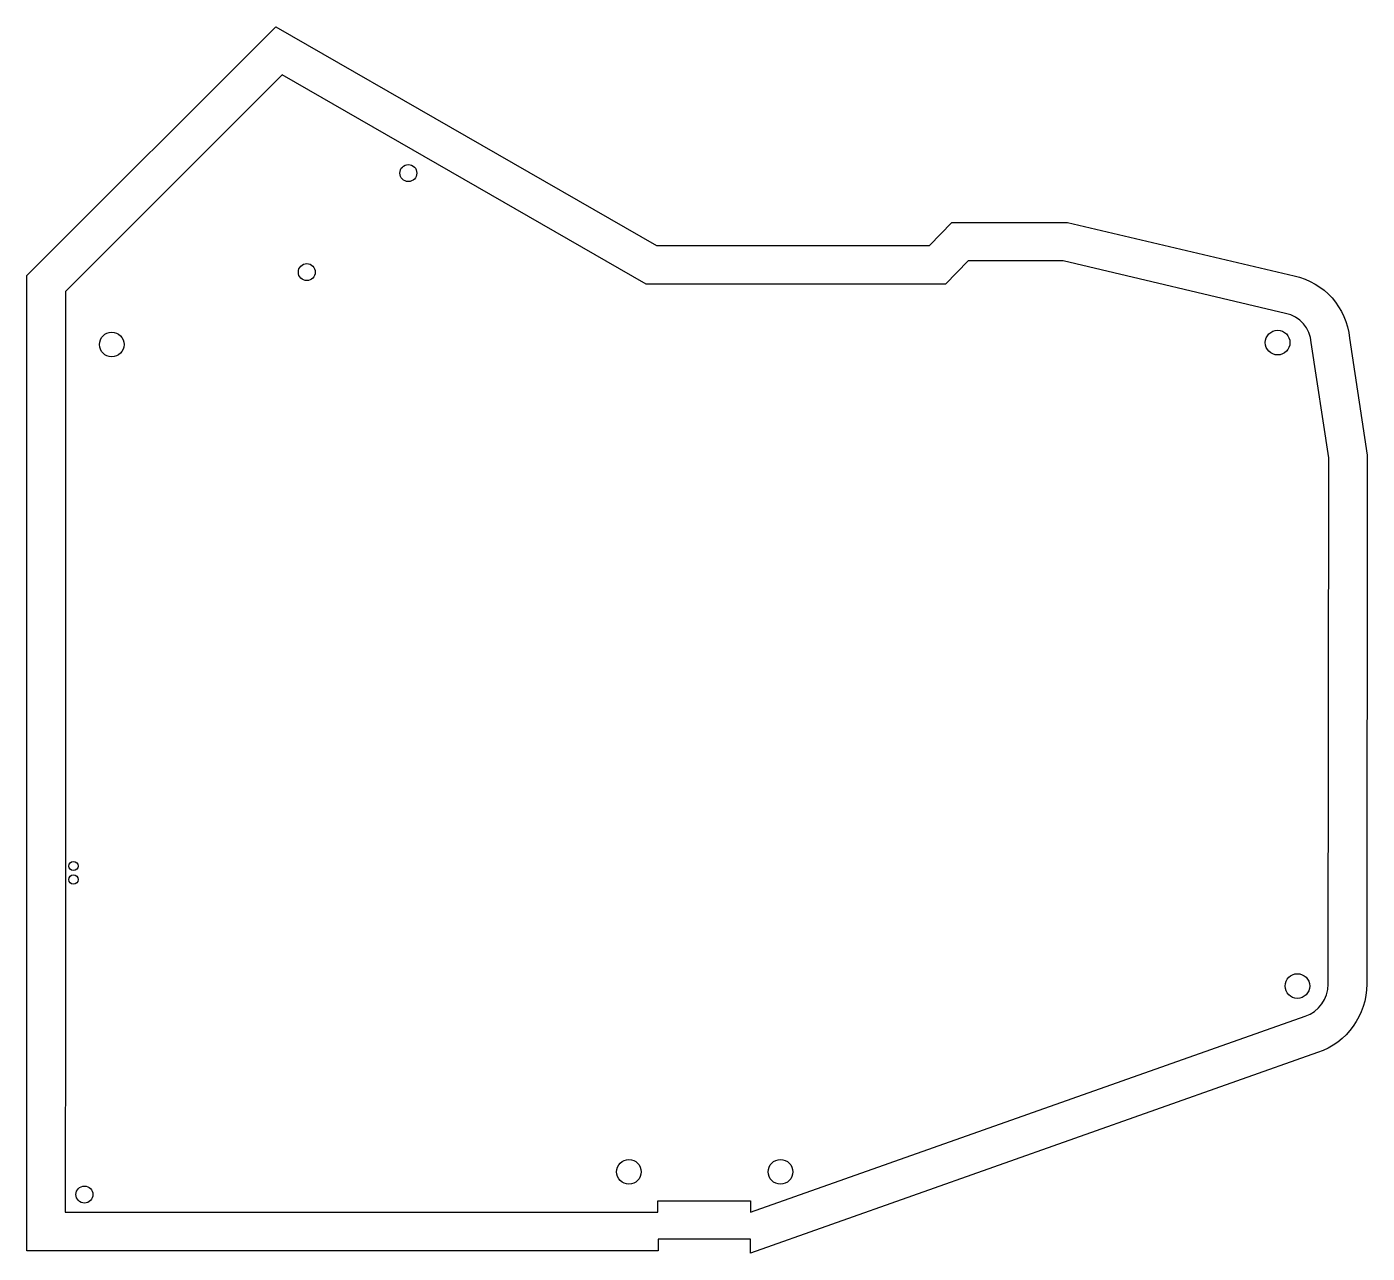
# Model space of a CAD drawing. Header units: millimetres. Extents: x -87 to 87, y -79 to 80.
import ezdxf

# ---------------------------------------------------------------- set-up
doc = ezdxf.new("R2010")
doc.units = ezdxf.units.MM
doc.layers.get('0').update_dxf_attribs({"linetype": 'CONTINUOUS'})

msp = doc.modelspace()

# ---------------------------------------------------------------- linework, layer by layer
for p, q in [((-53.84, 73.86), (-81.99, 45.74)), ((-6.58, 46.7), (-53.84, 73.86)), ((35.2, 49.7), (32.26, 46.7)), ((47.53, 49.7), (35.2, 49.7)), ((76.41, 42.88), (47.53, 49.7)), ((-81.99, 45.74), (-81.99, 43.49)), ((32.26, 46.7), (-6.58, 46.7)), ((-81.99, 43.49), (-81.99, -46.41)), ((82, 24.11), (79.73, 39.09)), ((81.92, -44.25), (82, 24.11)), ((-81.99, -46.41), (-82, -73.86)), ((6.96, -73.86), (78.94, -48.4)), ((-5.1, -73.86), (-5.1, -72.36)), ((-5.1, -72.36), (6.96, -72.36)), ((6.96, -72.36), (6.96, -73.86)), ((-82, -73.86), (-81.55, -73.86)), ((-81.55, -73.86), (-5.1, -73.86))]:
    msp.add_line(p, q)
msp.add_lwpolyline([(87, 24.48), (86.93, -44.24, -0.322014), (80.56, -53.12), (6.94, -79.18), (6.94, -77.36), (-5.06, -77.36), (-5.06, -78.86), (-81.55, -78.86), (-87, -78.86), (-86.99, -46.41), (-86.99, 43.49), (-86.99, 47.82), (-54.67, 80.11), (-5.24, 51.7), (30.16, 51.7), (33.09, 54.7), (48.11, 54.7), (77.51, 47.76, -0.326911), (84.7, 39.67)], format="xyb", close=True)
for centre, radius in [((-37.47, 61.11), 1.1), ((-50.65, 48.25), 1.1), ((-75.97, 38.84), 1.6), ((75.37, 39.09), 1.6), ((-80.94, -28.89), 0.6), ((-80.94, -30.65), 0.6), ((77.94, -44.48), 1.6), ((-8.84, -68.61), 1.6), ((10.84, -68.61), 1.6), ((-79.52, -71.56), 1.1)]:
    msp.add_circle(centre, radius)
for centre, radius, start, end in [((75.57, 38.8), 4.17, 3.893, 78.3654), ((77.57, -44.26), 4.36, -71.6907, 0.1466)]:
    msp.add_arc(centre, radius, start, end)

doc.saveas('drawing.dxf')
